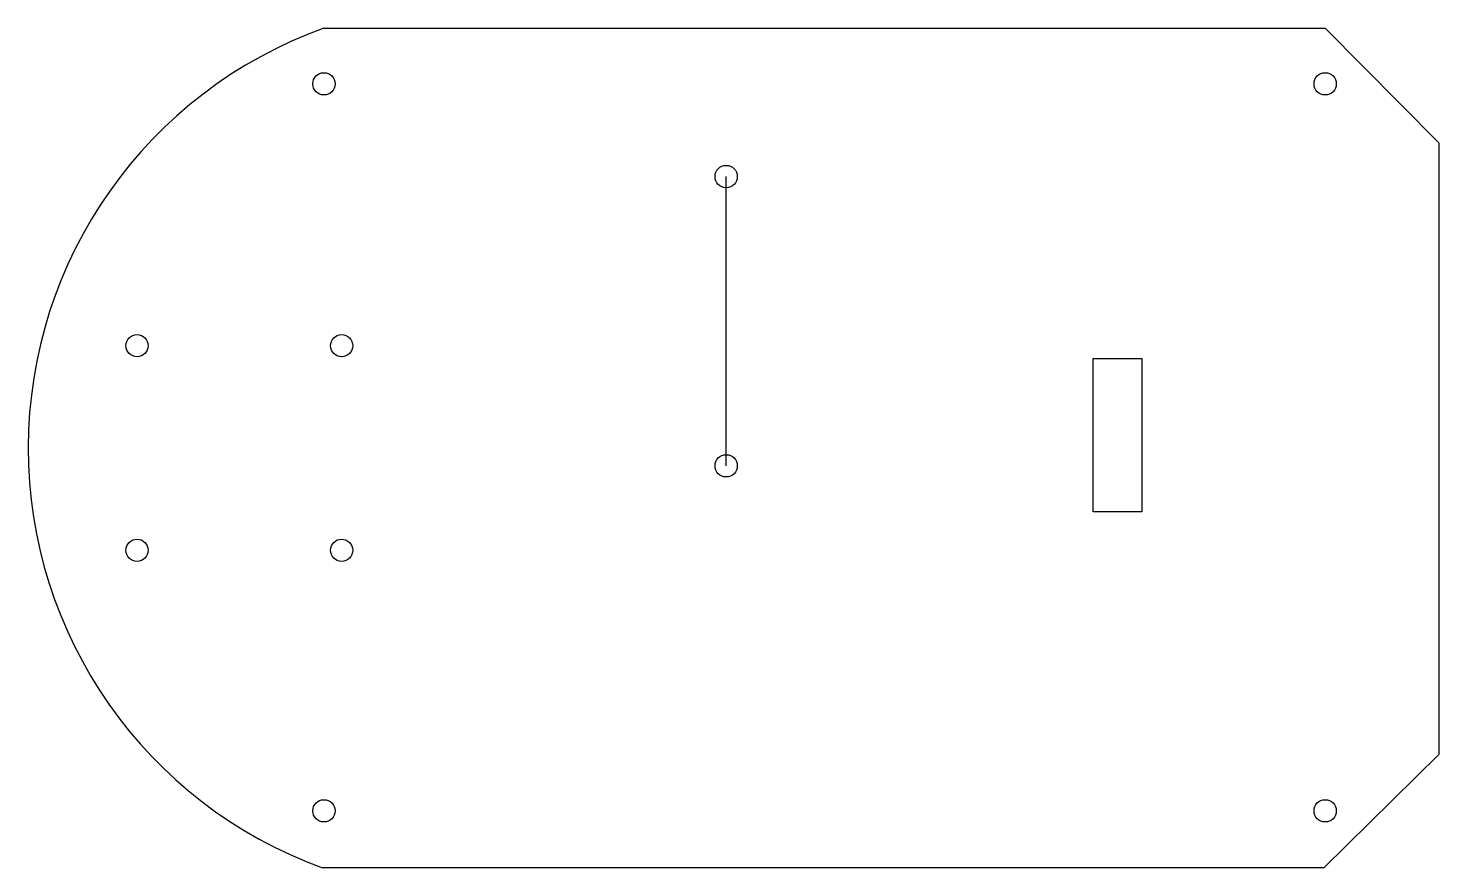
# Model space of a CAD drawing. Header units: millimetres. Extents: x 321 to 574, y 994 to 1144.
import ezdxf

# ---------------------------------------------------------------- set-up
doc = ezdxf.new("R2010")
doc.units = ezdxf.units.MM

msp = doc.modelspace()

# ---------------------------------------------------------------- linework, layer by layer
for p, q in [((373.8, 1144.46), (553.8, 1144.46)), ((373.8, 1144.46), (393.8, 1144.46)), ((393.8, 1144.46), (456.8, 1144.46)), ((553.8, 1144.46), (574.23, 1123.87)), ((574.23, 1123.87), (574.23, 1013.87)), ((446.12, 1065.79), (446.12, 1117.79)), ((574.23, 1068.87), (574.23, 1053.87)), ((574.23, 1013.87), (553.56, 993.53)), ((553.56, 993.53), (373.56, 993.53))]:
    msp.add_line(p, q)
msp.add_lwpolyline([(512.07, 1085.08), (520.84, 1085.08), (520.84, 1057.51), (512.07, 1057.51)], close=True)
for centre in [(373.8, 1134.46), (553.8, 1134.46), (446.12, 1117.79), (340.21, 1087.38), (376.98, 1087.38), (446.12, 1065.79), (340.21, 1050.61), (376.98, 1050.61), (373.8, 1003.76), (553.8, 1003.76)]:
    msp.add_circle(centre, 2)
msp.add_arc((400.85, 1068.95), 80.21, 109.709, 250.1094)

doc.saveas('drawing.dxf')
